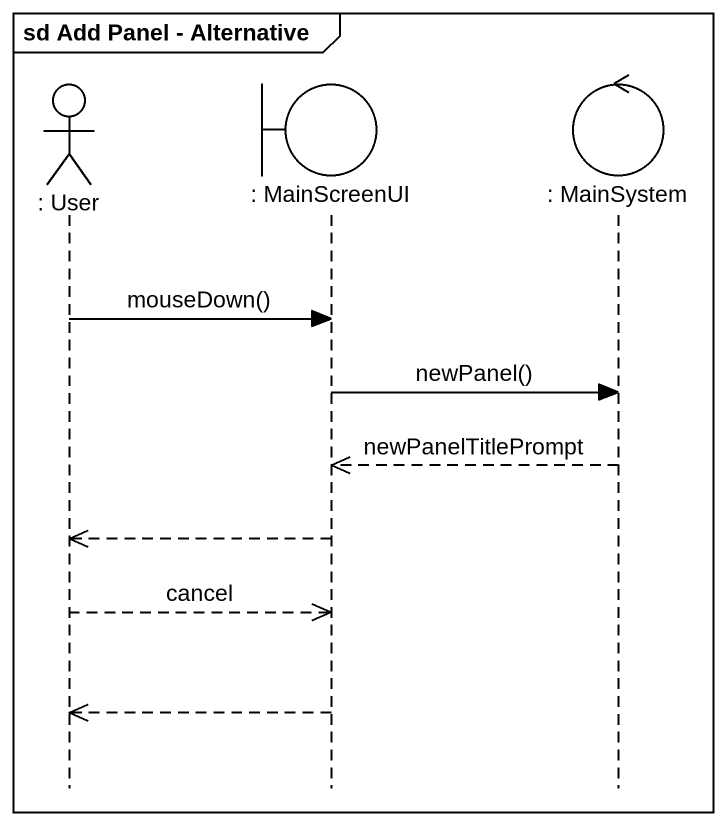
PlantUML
@startuml
mainframe sd Add Panel - Alternative
hide footbox
actor ": User" as User
boundary ": MainScreenUI" as MainScreenUI
control ": MainSystem" as MainSystem

User -> MainScreenUI : mouseDown()
MainScreenUI -> MainSystem : newPanel()
MainSystem -->> MainScreenUI : newPanelTitlePrompt
MainScreenUI -->> User
User -->> MainScreenUI : cancel
MainScreenUI -->> User
@enduml
